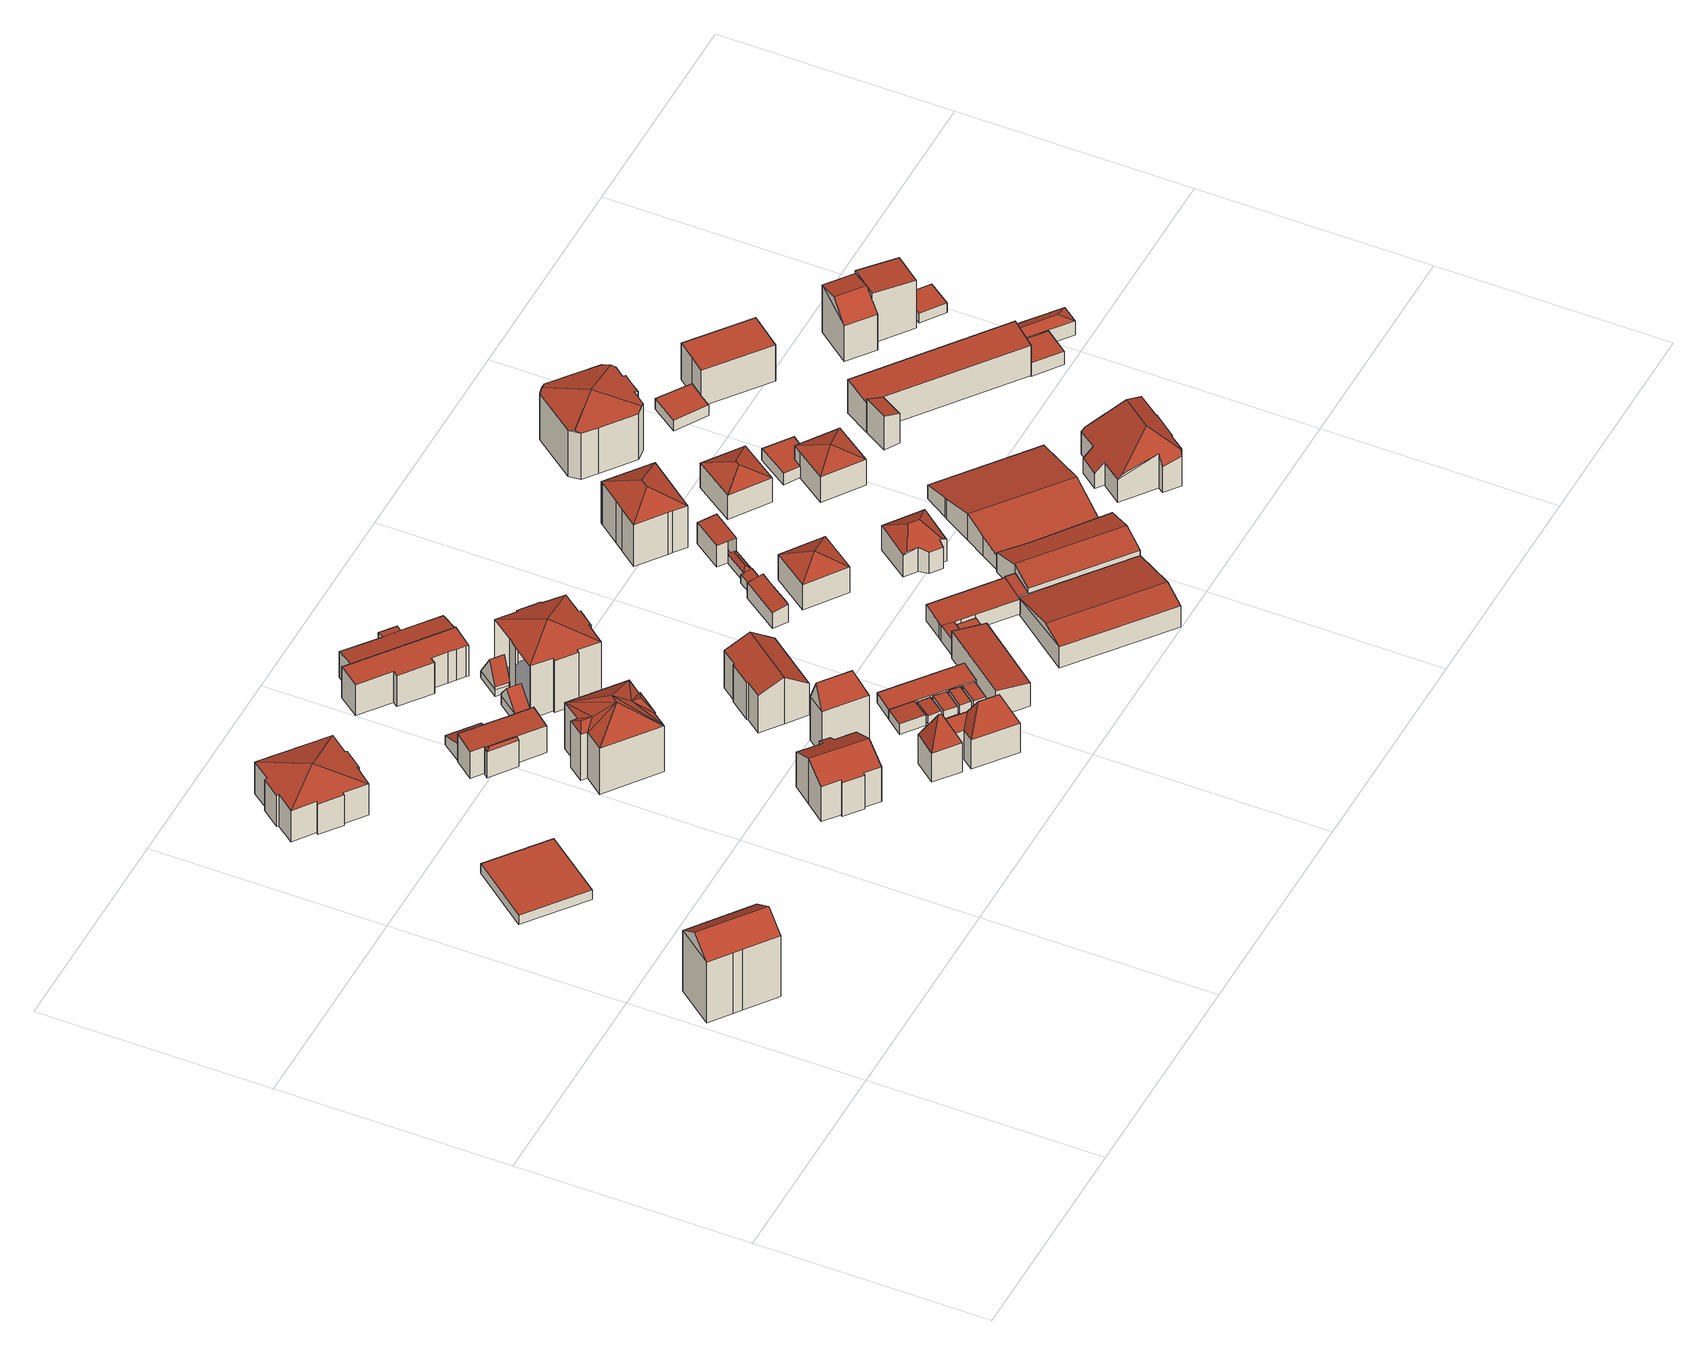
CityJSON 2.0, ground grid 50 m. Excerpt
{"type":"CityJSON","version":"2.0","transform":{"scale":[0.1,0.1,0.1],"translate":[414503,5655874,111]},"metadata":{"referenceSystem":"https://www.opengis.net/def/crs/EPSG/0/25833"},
"CityObjects":{
"building1":{"type":"Building","attributes":{"Dachtyp_tdc":"tdcFreeFormRoof","Gemeindeschluessel":14612000,"Dachneigung":35.69,"QualitaetDacherkennung":72,"Geometrietyp2DReferenz":"3000","measuredHeight":19.14,"function":"31001_9998","roofType":"5000"},"geometry":[{"type":"Solid","lod":"2","boundaries":[[[[0,1,2,3]],[[1,4,5,2]],[[4,6,7,5]],[[6,8,9,7]],[[8,10,11,9]],[[10,0,3,11]],[[12,1,0,13]],[[6,4,12,13,10,8]],[[10,13,0]],[[1,12,4]],[[3,2,5,7,9,11]]]],"semantics":{"surfaces":[{"type":"WallSurface"},{"type":"RoofSurface"},{"type":"GroundSurface"}],"values":[[0,0,0,0,0,0,1,1,0,0,2]]}}]},
"building2":{"type":"Building","attributes":{"Dachtyp_tdc":"tdcPolyFlatRoof","Gemeindeschluessel":14612000,"Dachneigung":0,"QualitaetDacherkennung":85,"Geometrietyp2DReferenz":"3000","measuredHeight":2.47,"function":"31001_9998","roofType":"1000"},"geometry":[{"type":"Solid","lod":"2","boundaries":[[[[14,15,16,17]],[[15,18,19,16]],[[18,20,21,19]],[[20,14,17,21]],[[20,18,15,14]],[[17,16,19,21]]]],"semantics":{"surfaces":[{"type":"WallSurface"},{"type":"RoofSurface"},{"type":"GroundSurface"}],"values":[[0,0,0,0,1,2]]}}]},
"building3":{"type":"Building","attributes":{"Dachtyp_tdc":"tdcTentRoof","Gemeindeschluessel":14612000,"Dachneigung":17.96,"QualitaetDacherkennung":68,"Geometrietyp2DReferenz":"3000","measuredHeight":10.72,"function":"31001_9998","roofType":"3500"},"geometry":[{"type":"Solid","lod":"2","boundaries":[[[[22,23,24,25]],[[23,26,27,24]],[[26,28,29,27]],[[28,30,31,29]],[[30,32,33,31]],[[32,34,35,33]],[[34,36,37,35]],[[38,39,40]],[[41,42,43,44,45,38,40]],[[30,28,26,23,22,41,40]],[[39,46,36,34,32,30,40]],[[37,47,48,49,50,51,52,53,54,25,24,27,29,31,33,35]],[[36,46,47,37]],[[46,39,48,47]],[[39,38,49,48]],[[38,45,50,49]],[[45,44,51,50]],[[44,43,52,51]],[[43,42,53,52]],[[42,41,54,53]],[[41,22,25,54]]]],"semantics":{"surfaces":[{"type":"WallSurface"},{"type":"RoofSurface"},{"type":"GroundSurface"}],"values":[[0,0,0,0,0,0,0,1,1,1,1,2,0,0,0,0,0,0,0,0,0]]}}]},
"building4":{"type":"Building","attributes":{"Gemeindeschluessel":14612000,"Geometrietyp2DReferenz":"3000","function":"31001_9998","roofType":"9999"},"children":["building4-1","building4-2"]},
"building4-1":{"type":"BuildingPart","attributes":{"Dachtyp_tdc":"tdcPolyFlatRoof","Dachneigung":3.88,"QualitaetDacherkennung":75,"Geometrietyp2DReferenz":"3000","measuredHeight":7.2,"roofType":"2100"},"parents":["building4"],"geometry":[{"type":"MultiSurface","lod":"2","boundaries":[[[55,56,57,58,59]],[[56,60,61,57]],[[60,62,63,61]],[[62,64,65,63]],[[64,66,67,65]],[[66,68,69,67]],[[68,70,71,69]],[[70,72,73,71]],[[72,74,75,76,73]],[[72,70,68,66,64,62,60,56,55,74]],[[76,58,57,61,63,65,67,69,71,73]]],"semantics":{"surfaces":[{"type":"WallSurface"},{"type":"RoofSurface"},{"type":"GroundSurface"}],"values":[0,0,0,0,0,0,0,0,0,1,2]}}]},
"building4-2":{"type":"BuildingPart","attributes":{"Dachtyp_tdc":"tdcFreeFormRoof","Dachneigung":44.73,"QualitaetDacherkennung":37,"Geometrietyp2DReferenz":"3000","measuredHeight":7.21,"roofType":"5000"},"parents":["building4"],"geometry":[{"type":"MultiSurface","lod":"2","boundaries":[[[77,59,58,78]],[[75,79,73,76]],[[79,80,81,73]],[[80,77,78,81]],[[82,83,79,75,59]],[[82,59,77]],[[83,82,77,80]],[[79,83,80]],[[78,58,76,73,81]]],"semantics":{"surfaces":[{"type":"WallSurface"},{"type":"RoofSurface"},{"type":"GroundSurface"}],"values":[0,0,0,0,1,1,1,0,2]}}]},
"building5":{"type":"Building","attributes":{"Dachtyp_tdc":"tdcGableRoof","Gemeindeschluessel":14612000,"Dachneigung":28.21,"QualitaetDacherkennung":62,"Geometrietyp2DReferenz":"3000","measuredHeight":11.72,"function":"31001_9998","roofType":"3100"},"geometry":[{"type":"Solid","lod":"2","boundaries":[[[[84,85,86,87]],[[85,88,89,86]],[[88,90,91,89]],[[90,92,93,91]],[[92,94,95,93]],[[94,96,97,95]],[[96,98,99,97]],[[98,100,101,99]],[[100,102,103,101]],[[102,104,105,103]],[[104,106,107,105]],[[106,108,109,107]],[[108,110,111,109]],[[110,112,113,111]],[[112,84,87,113]],[[108,106,104,102,100,98,96,94]],[[94,92,90,88,85,84,112,110,108]],[[87,86,89,91,93,95,97,99,101,103,105,107,109,111,113]]]],"semantics":{"surfaces":[{"type":"WallSurface"},{"type":"RoofSurface"},{"type":"GroundSurface"}],"values":[[0,0,0,0,0,0,0,0,0,0,0,0,0,0,0,1,1,2]]}}]},
"building6":{"type":"Building","attributes":{"Dachtyp_tdc":"tdcPolyFlatRoof","Gemeindeschluessel":14612000,"Dachneigung":21.09,"QualitaetDacherkennung":76,"Geometrietyp2DReferenz":"3000","measuredHeight":4.33,"function":"31001_9998","roofType":"2100"},"geometry":[{"type":"Solid","lod":"2","boundaries":[[[[114,115,116,117]],[[115,118,119,116]],[[118,120,121,119]],[[120,114,117,121]],[[120,118,115,114]],[[117,116,119,121]]]],"semantics":{"surfaces":[{"type":"WallSurface"},{"type":"RoofSurface"},{"type":"GroundSurface"}],"values":[[0,0,0,0,1,2]]}}]},
"building7":{"type":"Building","attributes":{"Dachtyp_tdc":"tdcFreeFormRoof","Gemeindeschluessel":14612000,"Dachneigung":32.6,"QualitaetDacherkennung":45,"Geometrietyp2DReferenz":"3000","measuredHeight":15.76,"function":"31001_9998","roofType":"5000"},"geometry":[{"type":"Solid","lod":"2","boundaries":[[[[122,123,124,125]],[[123,126,127,124]],[[126,128,129,127]],[[128,130,131,129]],[[130,132,133,131]],[[132,134,135,133]],[[134,136,137,135]],[[136,138,139,137]],[[138,140,141,139]],[[140,142,143,141]],[[142,144,145,143]],[[144,122,125,145]],[[134,146,136]],[[147,146,134]],[[147,144,146]],[[144,147,148]],[[142,146,144]],[[149,146,142,140]],[[149,140,138]],[[146,149,138,136]],[[147,134,132]],[[132,130,150]],[[132,148,147]],[[150,148,132]],[[123,148,150]],[[148,123,122]],[[151,150,130,128]],[[151,128,126]],[[150,151,126,123]],[[148,122,144]],[[125,124,127,129,131,133,135,137,139,141,143,145]]]],"semantics":{"surfaces":[{"type":"WallSurface"},{"type":"RoofSurface"},{"type":"GroundSurface"}],"values":[[0,0,0,0,0,0,0,0,0,0,0,0,1,1,1,1,1,1,1,1,1,1,1,1,1,1,1,1,1,1,2]]}}]},
"building8":{"type":"Building","attributes":{"Dachtyp_tdc":"tdcFreeFormRoof","Gemeindeschluessel":14612000,"Dachneigung":65.12,"QualitaetDacherkennung":5,"Geometrietyp2DReferenz":"3000","measuredHeight":13.69,"function":"31001_2000","roofType":"5000"},"geometry":[{"type":"Solid","lod":"2","boundaries":[[[[152,153,154,155]],[[153,156,157,154]],[[156,158,159,157]],[[158,160,161,159]],[[160,162,163,161]],[[162,164,165,163]],[[164,166,167,165]],[[166,152,155,167]],[[168,169,170,171,172,173,166,164]],[[168,164,162]],[[169,168,162,160]],[[170,169,160,158]],[[171,170,158,156]],[[172,171,156,153]],[[173,172,153,152]],[[173,152,166]],[[155,154,157,159,161,163,165,167]]]],"semantics":{"surfaces":[{"type":"WallSurface"},{"type":"RoofSurface"},{"type":"GroundSurface"}],"values":[[0,0,0,0,0,0,0,0,1,1,1,1,1,1,1,1,2]]}}]},
"building9":{"type":"Building","attributes":{"Dachtyp_tdc":"tdcFreeFormRoof","Gemeindeschluessel":14612000,"Dachneigung":66.89,"QualitaetDacherkennung":3,"Geometrietyp2DReferenz":"3000","measuredHeight":16.63,"function":"31001_9998","roofType":"5000"},"geometry":[{"type":"Solid","lod":"2","boundaries":[[[[174,175,176,177]],[[175,178,179,176]],[[178,180,181,179]],[[180,174,177,181]],[[182,180,178]],[[183,182,178,175]],[[183,175,174]],[[182,183,174,180]],[[177,176,179,181]]]],"semantics":{"surfaces":[{"type":"WallSurface"},{"type":"RoofSurface"},{"type":"GroundSurface"}],"values":[[0,0,0,0,1,1,0,1,2]]}}]},
"building10":{"type":"Building","attributes":{"Dachtyp_tdc":"tdcPolyFlatRoof","Gemeindeschluessel":14612000,"Dachneigung":0,"QualitaetDacherkennung":62,"Geometrietyp2DReferenz":"3000","measuredHeight":7.95,"function":"31001_9998","roofType":"1000"},"geometry":[{"type":"Solid","lod":"2","boundaries":[[[[184,185,186,187]],[[185,188,189,186]],[[188,190,191,189]],[[190,192,193,191]],[[192,194,195,193]],[[194,196,197,195]],[[196,198,199,197]],[[198,200,201,199]],[[200,202,203,201]],[[202,204,205,203]],[[204,206,207,205]],[[206,184,187,207]],[[206,204,202,200,198,196,194,192,190,188,185,184]],[[187,186,189,191,193,195,197,199,201,203,205,207]]]],"semantics":{"surfaces":[{"type":"WallSurface"},{"type":"RoofSurface"},{"type":"GroundSurface"}],"values":[[0,0,0,0,0,0,0,0,0,0,0,0,1,2]]}}]},
"building11":{"type":"Building","attributes":{"Gemeindeschluessel":14612000,"Geometrietyp2DReferenz":"3000","function":"31001_9998","roofType":"9999"},"children":["building11-1","building11-2"]},
"building11-1":{"type":"BuildingPart","attributes":{"Dachtyp_tdc":"tdcPolyFlatRoof","Dachneigung":9.82,"QualitaetDacherkennung":76,"Geometrietyp2DReferenz":"3000","measuredHeight":7.35,"roofType":"2100"},"parents":["building11"],"geometry":[{"type":"MultiSurface","lod":"2","boundaries":[[[208,209,210,211]],[[209,212,213,210]],[[214,215,216,217]],[[215,218,219,216]],[[218,208,211,219]],[[218,215,214,220,212,209,208]],[[211,210,213,221,217,216,219]]],"semantics":{"surfaces":[{"type":"WallSurface"},{"type":"RoofSurface"},{"type":"GroundSurface"}],"values":[0,0,0,0,0,1,2]}}]},
"building11-2":{"type":"BuildingPart","attributes":{"Dachtyp_tdc":"tdcPolyFlatRoof","Dachneigung":4.75,"QualitaetDacherkennung":48,"Geometrietyp2DReferenz":"3000","measuredHeight":6.5,"roofType":"2100"},"parents":["building11"],"geometry":[{"type":"MultiSurface","lod":"2","boundaries":[[[222,223,213,212]],[[222,224,225,223]],[[224,226,214,217,225]],[[226,224,222,212,220]],[[221,213,223,225,217]]],"semantics":{"surfaces":[{"type":"WallSurface"},{"type":"RoofSurface"},{"type":"GroundSurface"}],"values":[0,0,0,1,2]}}]},
"building12":{"type":"Building","attributes":{"Dachtyp_tdc":"tdcPolyFlatRoof","Gemeindeschluessel":14612000,"Dachneigung":3.65,"QualitaetDacherkennung":78,"Geometrietyp2DReferenz":"3000","measuredHeight":2.69,"function":"31001_2463","roofType":"2100"},"geometry":[{"type":"Solid","lod":"2","boundaries":[[[[227,228,229,230]],[[228,231,232,229]],[[231,233,234,232]],[[233,227,230,234]],[[233,231,228,227]],[[230,229,232,234]]]],"semantics":{"surfaces":[{"type":"WallSurface"},{"type":"RoofSurface"},{"type":"GroundSurface"}],"values":[[0,0,0,0,1,2]]}}]},
"building13":{"type":"Building","attributes":{"Gemeindeschluessel":14612000,"Geometrietyp2DReferenz":"3000","function":"31001_9998","roofType":"9999"},"children":["building13-1","building13-2","building13-3"]},
"building13-1":{"type":"BuildingPart","attributes":{"Dachtyp_tdc":"tdcGableRoof","Dachneigung":44.08,"QualitaetDacherkennung":8,"Geometrietyp2DReferenz":"3000","measuredHeight":6.02,"roofType":"3100"},"parents":["building13"],"geometry":[{"type":"MultiSurface","lod":"2","boundaries":[[[235,236,237,238]],[[236,239,240,237]],[[241,242,243,244]],[[242,245,246,243]],[[245,235,238,246]],[[247,248,245,242,241]],[[249,250,248,247,251]],[[236,249,251,239]],[[235,250,249,236]],[[245,248,250,235]],[[238,237,240,244,243,246]]],"semantics":{"surfaces":[{"type":"WallSurface"},{"type":"RoofSurface"},{"type":"GroundSurface"}],"values":[0,0,0,0,0,1,1,0,0,0,2]}}]},
"building13-2":{"type":"BuildingPart","attributes":{"Dachtyp_tdc":"tdcGableRoof","Dachneigung":57.57,"QualitaetDacherkennung":8,"Geometrietyp2DReferenz":"3000","measuredHeight":7.67,"roofType":"3100"},"parents":["building13"],"geometry":[{"type":"MultiSurface","lod":"2","boundaries":[[[252,253,254,255]],[[253,256,257,254]],[[256,258,259,257]],[[258,260,261,259]],[[262,252,255,263]],[[264,265,266,267,268]],[[258,256,267,266,260]],[[253,268,267,256]],[[252,264,268,253]],[[262,265,264,252]],[[255,254,257,259,261,263]]],"semantics":{"surfaces":[{"type":"WallSurface"},{"type":"RoofSurface"},{"type":"GroundSurface"}],"values":[0,0,0,0,0,1,1,0,0,0,2]}}]},
"building13-3":{"type":"BuildingPart","attributes":{"Dachtyp_tdc":"tdcTentRoof","Dachneigung":22.45,"QualitaetDacherkennung":62,"Geometrietyp2DReferenz":"3000","measuredHeight":16.58,"roofType":"3500"},"parents":["building13"],"geometry":[{"type":"MultiSurface","lod":"2","boundaries":[[[269,270,271,272]],[[270,273,274,271]],[[273,275,276,274]],[[275,277,278,276]],[[277,279,280,278]],[[279,281,282,280]],[[281,283,284,282]],[[283,285,241,244,284]],[[286,287,265,262,263,240,239,251]],[[288,289,290,261,260]],[[289,291,292,290]],[[291,293,294,292]],[[293,295,296,294]],[[295,297,298,296]],[[297,299,300,298]],[[299,301,302,300]],[[301,269,272,302]],[[283,281,279,277,275,273,303]],[[288,287,286,285,283,303]],[[297,295,293,291,289,288,303]],[[273,270,269,301,299,297,303]],[[272,271,274,276,278,280,282,284,244,240,263,261,290,292,294,296,298,300,302]]],"semantics":{"surfaces":[{"type":"WallSurface"},{"type":"RoofSurface"},{"type":"GroundSurface"}],"values":[0,0,0,0,0,0,0,0,0,0,0,0,0,0,0,0,0,1,1,1,1,2]}}]},
"building14":{"type":"Building","attributes":{"Dachtyp_tdc":"tdcGableRoof","Gemeindeschluessel":14612000,"Dachneigung":35.48,"QualitaetDacherkennung":53,"Geometrietyp2DReferenz":"3000","measuredHeight":11.88,"function":"31001_9998","roofType":"3100"},"geometry":[{"type":"Solid","lod":"2","boundaries":[[[[304,305,306,307]],[[305,308,309,306]],[[308,310,311,309]],[[310,312,313,311]],[[312,314,315,313]],[[314,316,317,315]],[[316,318,319,317]],[[318,320,321,319]],[[320,322,323,321]],[[322,304,307,323]],[[318,316,314,312,310,308,305,304]],[[304,322,320,318]],[[307,306,309,311,313,315,317,319,321,323]]]],"semantics":{"surfaces":[{"type":"WallSurface"},{"type":"RoofSurface"},{"type":"GroundSurface"}],"values":[[0,0,0,0,0,0,0,0,0,0,1,1,2]]}}]},
"building15":{"type":"Building","attributes":{"Dachtyp_tdc":"tdcPolyFlatRoof","Gemeindeschluessel":14612000,"Dachneigung":2.82,"QualitaetDacherkennung":67,"Geometrietyp2DReferenz":"3000","measuredHeight":2.09,"function":"31001_2463","roofType":"2100"},"geometry":[{"type":"Solid","lod":"2","boundaries":[[[[324,325,326,327]],[[325,328,329,326]],[[328,330,331,329]],[[330,324,327,331]],[[330,328,325,324]],[[327,326,329,331]]]],"semantics":{"surfaces":[{"type":"WallSurface"},{"type":"RoofSurface"},{"type":"GroundSurface"}],"values":[[0,0,0,0,1,2]]}}]},
"building16":{"type":"Building","attributes":{"Dachtyp_tdc":"tdcPolyFlatRoof","Gemeindeschluessel":14612000,"Dachneigung":0,"QualitaetDacherkennung":70,"Geometrietyp2DReferenz":"3000","measuredHeight":2,"function":"31001_2463","roofType":"1000"},"geometry":[{"type":"Solid","lod":"2","boundaries":[[[[332,333,334,335]],[[333,336,337,334]],[[336,338,339,337]],[[338,332,335,339]],[[338,336,333,332]],[[335,334,337,339]]]],"semantics":{"surfaces":[{"type":"WallSurface"},{"type":"RoofSurface"},{"type":"GroundSurface"}],"values":[[0,0,0,0,1,2]]}}]},
"building17":{"type":"Building","attributes":{"Dachtyp_tdc":"tdcPolyFlatRoof","Gemeindeschluessel":14612000,"Dachneigung":0,"QualitaetDacherkennung":70,"Geometrietyp2DReferenz":"3000","measuredHeight":2.2,"function":"31001_2463","roofType":"1000"},"geometry":[{"type":"Solid","lod":"2","boundaries":[[[[340,341,342,343]],[[341,344,345,342]],[[344,346,347,345]],[[346,340,343,347]],[[346,344,341,340]],[[343,342,345,347]]]],"semantics":{"surfaces":[{"type":"WallSurface"},{"type":"RoofSurface"},{"type":"GroundSurface"}],"values":[[0,0,0,0,1,2]]}}]},
"building18":{"type":"Building","attributes":{"Dachtyp_tdc":"tdcPolyFlatRoof","Gemeindeschluessel":14612000,"Dachneigung":2.88,"QualitaetDacherkennung":83,"Geometrietyp2DReferenz":"3000","measuredHeight":2.68,"function":"31001_2463","roofType":"2100"},"geometry":[{"type":"Solid","lod":"2","boundaries":[[[[348,349,350,351]],[[349,352,353,350]],[[352,354,355,353]],[[354,356,343,355]],[[356,357,347,343]],[[357,358,359,347]],[[358,360,361,359]],[[360,362,363,361]],[[362,364,365,363]],[[364,231,232,365]],[[231,228,229,232]],[[228,366,367,229]],[[366,368,369,367]],[[368,348,351,369]],[[368,366,228,231,364,362,360,358,357,356,354,352,349,348]],[[351,350,353,355,343,347,359,361,363,365,232,229,367,369]]]],"semantics":{"surfaces":[{"type":"WallSurface"},{"type":"RoofSurface"},{"type":"GroundSurface"}],"values":[[0,0,0,0,0,0,0,0,0,0,0,0,0,0,1,2]]}}]},
"building19":{"type":"Building","attributes":{"Dachtyp_tdc":"tdcPolyFlatRoof","Gemeindeschluessel":14612000,"Dachneigung":0,"QualitaetDacherkennung":66,"Geometrietyp2DReferenz":"3000","measuredHeight":2.19,"function":"31001_2463","roofType":"1000"},"geometry":[{"type":"Solid","lod":"2","boundaries":[[[[370,371,372,353]],[[371,373,374,372]],[[373,375,355,374]],[[375,370,353,355]],[[375,373,371,370]],[[353,372,374,355]]]],"semantics":{"surfaces":[{"type":"WallSurface"},{"type":"RoofSurface"},{"type":"GroundSurface"}],"values":[[0,0,0,0,1,2]]}}]},
"building20":{"type":"Building","attributes":{"Dachtyp_tdc":"tdcPolyFlatRoof","Gemeindeschluessel":14612000,"Dachneigung":8.03,"QualitaetDacherkennung":84,"Geometrietyp2DReferenz":"3000","measuredHeight":6.86,"function":"31001_2000","roofType":"2100"},"geometry":[{"type":"Solid","lod":"2","boundaries":[[[[376,377,378,379]],[[377,380,381,378]],[[380,382,383,381]],[[382,384,385,383]],[[384,376,379,385]],[[384,382,380,377,376]],[[379,378,381,383,385]]]],"semantics":{"surfaces":[{"type":"WallSurface"},{"type":"RoofSurface"},{"type":"GroundSurface"}],"values":[[0,0,0,0,0,1,2]]}}]},
"building21":{"type":"Building","attributes":{"Dachtyp_tdc":"tdcPolyFlatRoof","Gemeindeschluessel":14612000,"Dachneigung":0,"QualitaetDacherkennung":0,"Geometrietyp2DReferenz":"3000","BezugspunktDach":"2000","measuredHeight":3,"function":"31001_2000"},"geometry":[{"type":"MultiSurface","lod":"2","boundaries":[[[386,387,388,389,390]],[[390,389,391,392]],[[389,388,393,391]],[[388,387,394,393]],[[387,386,395,394]],[[386,390,392,395]],[[392,391,393,394,395]]],"semantics":{"surfaces":[{"type":"RoofSurface"},{"type":"WallSurface"},{"type":"GroundSurface"}],"values":[0,1,1,1,1,1,2]}}]},
"building22":{"type":"Building","attributes":{"Gemeindeschluessel":14612000,"Geometrietyp2DReferenz":"3000","function":"31001_2000","roofType":"9999"},"children":["building22-1","building22-2","building22-3"]},
"building22-1":{"type":"BuildingPart","attributes":{"Dachtyp_tdc":"tdcPolyFlatRoof","Dachneigung":5.45,"QualitaetDacherkennung":51,"Geometrietyp2DReferenz":"3000","measuredHeight":4.29,"roofType":"2100"},"parents":["building22"],"geometry":[{"type":"MultiSurface","lod":"2","boundaries":[[[396,397,398,399]],[[397,400,401,402,398]],[[403,396,399,404,405]],[[403,400,397,396]],[[399,398,402,404]]],"semantics":{"surfaces":[{"type":"WallSurface"},{"type":"RoofSurface"},{"type":"GroundSurface"}],"values":[0,0,0,1,2]}}]},
"building22-2":{"type":"BuildingPart","attributes":{"Dachtyp_tdc":"tdcPolyFlatRoof","Dachneigung":5.64,"QualitaetDacherkennung":58,"Geometrietyp2DReferenz":"3000","measuredHeight":3.97,"roofType":"2100"},"parents":["building22"],"geometry":[{"type":"MultiSurface","lod":"2","boundaries":[[[406,407,408,409,410]],[[411,412,413,414]],[[411,406,410,412]],[[411,414,407,406]],[[410,409,413,412]]],"semantics":{"surfaces":[{"type":"WallSurface"},{"type":"RoofSurface"},{"type":"GroundSurface"}],"values":[0,0,0,1,2]}}]},
"building22-3":{"type":"BuildingPart","attributes":{"Dachtyp_tdc":"tdcPolyFlatRoof","Dachneigung":3.85,"QualitaetDacherkennung":78,"Geometrietyp2DReferenz":"3000","measuredHeight":4.09,"roofType":"2100"},"parents":["building22"],"geometry":[{"type":"MultiSurface","lod":"2","boundaries":[[[401,415,416,402]],[[415,417,418,416]],[[417,419,420,418]],[[419,414,413,420]],[[408,421,422,409]],[[421,423,424,422]],[[423,405,404,424]],[[423,421,408,414,419,417,415,401,405]],[[404,402,416,418,420,413,409,422,424]]],"semantics":{"surfaces":[{"type":"WallSurface"},{"type":"RoofSurface"},{"type":"GroundSurface"}],"values":[0,0,0,0,0,0,0,1,2]}}]},
"building23":{"type":"Building","attributes":{"Gemeindeschluessel":14612000,"Geometrietyp2DReferenz":"3000","function":"31001_9998","roofType":"9999"},"children":["building23-1","building23-2","building23-3","building23-4"]},
"building23-1":{"type":"BuildingPart","attributes":{"Dachtyp_tdc":"tdcPolyFlatRoof","Dachneigung":10.75,"QualitaetDacherkennung":70,"Geometrietyp2DReferenz":"3000","measuredHeight":2.62,"roofType":"2100"},"parents":["building23"],"geometry":[{"type":"MultiSurface","lod":"2","boundaries":[[[425,426,427,428]],[[426,429,430,427]],[[431,432,433,434]],[[432,431,435,429,426,425]],[[428,427,430,434,433]]],"semantics":{"surfaces":[{"type":"WallSurface"},{"type":"RoofSurface"},{"type":"GroundSurface"}],"values":[0,0,0,1,2]}}]},
"building23-2":{"type":"BuildingPart","attributes":{"Dachtyp_tdc":"tdcPolyFlatRoof","Dachneigung":3.18,"QualitaetDacherkennung":68,"Geometrietyp2DReferenz":"3000","measuredHeight":5.59,"roofType":"2100"},"parents":["building23"],"geometry":[{"type":"MultiSurface","lod":"2","boundaries":[[[436,437,438]],[[436,439,440,437]],[[439,441,442,440]],[[441,443,444,442]],[[443,445,446,444]],[[443,441,439,436,445]],[[446,447,437,440,442,444]]],"semantics":{"surfaces":[{"type":"WallSurface"},{"type":"RoofSurface"},{"type":"GroundSurface"}],"values":[0,0,0,0,0,1,2]}}]},
"building23-3":{"type":"BuildingPart","attributes":{"Dachtyp_tdc":"tdcFreeFormRoof","Dachneigung":44.29,"QualitaetDacherkennung":8,"Geometrietyp2DReferenz":"3000","measuredHeight":3.22,"roofType":"5000"},"parents":["building23"],"geometry":[{"type":"MultiSurface","lod":"2","boundaries":[[[448,449,434,450]],[[438,437,430,429]],[[451,452,446,447]],[[452,448,450,446]],[[438,429,453,454]],[[429,435,449,453]],[[449,448,452,451,454,453]],[[451,438,454]],[[450,434,430,437,447,446]]],"semantics":{"surfaces":[{"type":"WallSurface"},{"type":"RoofSurface"},{"type":"GroundSurface"}],"values":[0,0,0,0,1,1,1,1,2]}}]},
"building23-4":{"type":"BuildingPart","attributes":{"Dachtyp_tdc":"tdcPolyFlatRoof","Dachneigung":10.02,"QualitaetDacherkennung":72,"Geometrietyp2DReferenz":"3000","measuredHeight":4.64,"roofType":"2100"},"parents":["building23"],"geometry":[{"type":"MultiSurface","lod":"2","boundaries":[[[455,456,457,458]],[[456,459,425,428,457]],[[460,433,432]],[[460,461,462,433]],[[461,463,464,462]],[[463,465,466,464]],[[465,467,468,466]],[[467,455,458,468]],[[467,465,463,461,460,459,456,455]],[[458,457,428,433,462,464,466,468]]],"semantics":{"surfaces":[{"type":"WallSurface"},{"type":"RoofSurface"},{"type":"GroundSurface"}],"values":[0,0,0,0,0,0,0,0,1,2]}}]},
"building24":{"type":"Building","attributes":{"Dachtyp_tdc":"tdcTentRoof","Gemeindeschluessel":14612000,"Dachneigung":25.4,"QualitaetDacherkennung":78,"Geometrietyp2DReferenz":"3000","measuredHeight":8.85,"function":"31001_9998","roofType":"3500"},"geometry":[{"type":"Solid","lod":"2","boundaries":[[[[469,470,471,472]],[[470,473,474,471]],[[473,475,476,474]],[[475,469,472,476]],[[470,469,477]],[[473,470,477]],[[475,473,477]],[[469,475,477]],[[472,471,474,476]]]],"semantics":{"surfaces":[{"type":"WallSurface"},{"type":"RoofSurface"},{"type":"GroundSurface"}],"values":[[0,0,0,0,1,1,1,1,2]]}}]},
"building25":{"type":"Building","attributes":{"Dachtyp_tdc":"tdcGableRoof","Gemeindeschluessel":14612000,"Dachneigung":13.72,"QualitaetDacherkennung":62,"Geometrietyp2DReferenz":"3000","measuredHeight":6.91,"function":"31001_2000","roofType":"3100"},"geometry":[{"type":"Solid","lod":"2","boundaries":[[[[478,479,480,481]],[[479,482,483,480]],[[482,484,485,483]],[[484,478,481,485]],[[482,479,486]],[[478,484,487]],[[479,478,487,486]],[[484,482,486,487]],[[481,480,483,485]]]],"semantics":{"surfaces":[{"type":"WallSurface"},{"type":"RoofSurface"},{"type":"GroundSurface"}],"values":[[0,0,0,0,0,0,1,1,2]]}}]},
"building26":{"type":"Building","attributes":{"Dachtyp_tdc":"tdcFreeFormRoof","Gemeindeschluessel":14612000,"Dachneigung":26.42,"QualitaetDacherkennung":57,"Geometrietyp2DReferenz":"3000","measuredHeight":13.49,"function":"31001_9998","roofType":"5000"},"geometry":[{"type":"Solid","lod":"2","boundaries":[[[[488,489,490,491]],[[489,492,493,490]],[[492,494,495,493]],[[494,496,497,495]],[[496,498,499,497]],[[498,500,501,499]],[[500,502,503,501]],[[502,504,505,503]],[[504,488,491,505]],[[488,504,502,500,506]],[[498,496,507]],[[500,498,507,506]],[[496,494,492,489,488,506,507]],[[491,490,493,495,497,499,501,503,505]]]],"semantics":{"surfaces":[{"type":"WallSurface"},{"type":"RoofSurface"},{"type":"GroundSurface"}],"values":[[0,0,0,0,0,0,0,0,0,1,1,1,1,2]]}}]},
"building27":{"type":"Building","attributes":{"Dachtyp_tdc":"tdcFreeFormRoof","Gemeindeschluessel":14612000,"Dachneigung":30.12,"QualitaetDacherkennung":62,"Geometrietyp2DReferenz":"3000","measuredHeight":8.68,"function":"31001_9998","roofType":"5000"},"geometry":[{"type":"Solid","lod":"2","boundaries":[[[[508,509,510,511]],[[509,512,513,510]],[[512,514,515,513]],[[514,516,517,515]],[[516,518,519,517]],[[518,520,521,519]],[[520,522,523,521]],[[522,508,511,523]],[[524,525,522,520]],[[509,508,526,527]],[[512,527,526,525,524,518,516,514]],[[525,526,508,522]],[[512,509,527]],[[520,518,524]],[[511,510,513,515,517,519,521,523]]]],"semantics":{"surfaces":[{"type":"WallSurface"},{"type":"RoofSurface"},{"type":"GroundSurface"}],"values":[[0,0,0,0,0,0,0,0,1,1,1,1,0,0,2]]}}]},
"building28":{"type":"Building","attributes":{"Dachtyp_tdc":"tdcFreeFormRoof","Gemeindeschluessel":14612000,"Dachneigung":15.37,"QualitaetDacherkennung":76,"Geometrietyp2DReferenz":"3000","measuredHeight":6.62,"function":"31001_2000","roofType":"5000"},"geometry":[{"type":"Solid","lod":"2","boundaries":[[[[528,529,530,531]],[[529,532,533,530]],[[532,534,535,533]],[[534,536,537,535]],[[536,538,539,537]],[[538,528,531,539]],[[538,540,541,529,528]],[[540,536,534,532,541]],[[538,536,540]],[[532,529,541]],[[531,530,533,535,537,539]]]],"semantics":{"surfaces":[{"type":"WallSurface"},{"type":"RoofSurface"},{"type":"GroundSurface"}],"values":[[0,0,0,0,0,0,1,1,0,0,2]]}}]},
"building29":{"type":"Building","attributes":{"Dachtyp_tdc":"tdcFreeFormRoof","Gemeindeschluessel":14612000,"Dachneigung":24.72,"QualitaetDacherkennung":78,"Geometrietyp2DReferenz":"3000","measuredHeight":8.44,"function":"31001_9998","roofType":"5000"},"geometry":[{"type":"Solid","lod":"2","boundaries":[[[[542,543,544,545]],[[543,546,547,544]],[[546,548,549,547]],[[548,542,545,549]],[[550,551,548,546]],[[550,546,543]],[[551,550,543,542]],[[551,542,548]],[[545,544,547,549]]]],"semantics":{"surfaces":[{"type":"WallSurface"},{"type":"RoofSurface"},{"type":"GroundSurface"}],"values":[[0,0,0,0,1,1,1,1,2]]}}]},
"building30":{"type":"Building","attributes":{"Dachtyp_tdc":"tdcGableRoof","Gemeindeschluessel":14612000,"Dachneigung":12.84,"QualitaetDacherkennung":48,"Geometrietyp2DReferenz":"3000","measuredHeight":6.56,"function":"31001_2000","roofType":"3100"},"geometry":[{"type":"Solid","lod":"2","boundaries":[[[[552,553,554,555]],[[553,556,557,554]],[[556,558,559,557]],[[558,560,561,559]],[[560,562,563,561]],[[562,564,565,563]],[[564,566,567,565]],[[566,568,569,567]],[[568,570,571,569]],[[570,552,555,571]],[[566,564,562,560,558,556]],[[556,553,552,570,568,566]],[[555,554,557,559,561,563,565,567,569,571]]]],"semantics":{"surfaces":[{"type":"WallSurface"},{"type":"RoofSurface"},{"type":"GroundSurface"}],"values":[[0,0,0,0,0,0,0,0,0,0,1,1,2]]}}]},
"building31":{"type":"Building","attributes":{"Dachtyp_tdc":"tdcFreeFormRoof","Gemeindeschluessel":14612000,"Dachneigung":21.86,"QualitaetDacherkennung":81,"Geometrietyp2DReferenz":"3000","measuredHeight":8.56,"function":"31001_9998","roofType":"5000"},"geometry":[{"type":"Solid","lod":"2","boundaries":[[[[572,573,574,575]],[[573,576,577,574]],[[576,578,579,577]],[[578,580,581,579]],[[580,582,583,581]],[[582,572,575,583]],[[572,582,584]],[[572,584,573]],[[584,578,576,573]],[[584,582,580,578]],[[575,574,577,579,581,583]]]],"semantics":{"surfaces":[{"type":"WallSurface"},{"type":"RoofSurface"},{"type":"GroundSurface"}],"values":[[0,0,0,0,0,0,1,1,1,1,2]]}}]},
"building32":{"type":"Building","attributes":{"Dachtyp_tdc":"tdcPolyFlatRoof","Gemeindeschluessel":14612000,"Dachneigung":0,"QualitaetDacherkennung":74,"Geometrietyp2DReferenz":"3000","measuredHeight":2.98,"function":"31001_9998","roofType":"1000"},"geometry":[{"type":"Solid","lod":"2","boundaries":[[[[585,586,587,588]],[[586,589,590,587]],[[589,591,592,590]],[[591,593,594,592]],[[593,595,596,594]],[[595,585,588,596]],[[595,593,591,589,586,585]],[[588,587,590,592,594,596]]]],"semantics":{"surfaces":[{"type":"WallSurface"},{"type":"RoofSurface"},{"type":"GroundSurface"}],"values":[[0,0,0,0,0,0,1,2]]}}]},
"building33":{"type":"Building","attributes":{"Dachtyp_tdc":"tdcFreeFormRoof","Gemeindeschluessel":14612000,"Dachneigung":17.48,"QualitaetDacherkennung":68,"Geometrietyp2DReferenz":"3000","measuredHeight":14.19,"function":"31001_9998","roofType":"5000"},"geometry":[{"type":"Solid","lod":"2","boundaries":[[[[597,598,599,600]],[[598,601,602,599]],[[601,603,604,602]],[[603,605,606,604]],[[605,607,608,606]],[[607,609,610,608]],[[609,611,612,610]],[[611,613,614,612]],[[613,615,616,614]],[[615,617,618,616]],[[617,619,620,618]],[[619,621,622,620]],[[621,623,624,622]],[[623,625,626,624]],[[627,597,600,628]],[[629,630,598,597,631]],[[632,605,603,601,630,629]],[[611,609,607,632,629,633,621,619,617,615,613]],[[623,633,629,631,627,625]],[[601,598,630]],[[607,605,632]],[[597,627,631]],[[623,621,633]],[[600,599,602,604,606,608,610,612,614,616,618,620,622,624,626,628]],[[625,627,628,626]]]],"semantics":{"surfaces":[{"type":"WallSurface"},{"type":"RoofSurface"},{"type":"GroundSurface"}],"values":[[0,0,0,0,0,0,0,0,0,0,0,0,0,0,0,1,1,1,1,0,0,0,0,2,0]]}}]},
"building34":{"type":"Building","attributes":{"Dachtyp_tdc":"tdcPolyFlatRoof","Gemeindeschluessel":14612000,"Dachneigung":15.46,"QualitaetDacherkennung":57,"Geometrietyp2DReferenz":"3000","measuredHeight":8.63,"function":"31001_2000","roofType":"2100"},"geometry":[{"type":"Solid","lod":"2","boundaries":[[[[634,635,636,637]],[[635,638,639,636]],[[638,640,641,639]],[[640,634,637,641]],[[640,638,635,634]],[[637,636,639,641]]]],"semantics":{"surfaces":[{"type":"WallSurface"},{"type":"RoofSurface"},{"type":"GroundSurface"}],"values":[[0,0,0,0,1,2]]}}]},
"building35":{"type":"Building","attributes":{"Dachtyp_tdc":"tdcFreeFormRoof","Gemeindeschluessel":14612000,"Dachneigung":44.21,"QualitaetDacherkennung":51,"Geometrietyp2DReferenz":"3000","measuredHeight":13.47,"function":"31001_9998","roofType":"5000"},"geometry":[{"type":"Solid","lod":"2","boundaries":[[[[642,643,644,645]],[[643,646,647,644]],[[646,648,649,647]],[[648,650,651,649]],[[650,652,653,651]],[[652,654,655,653]],[[654,656,657,655]],[[656,658,659,657]],[[658,660,661,659]],[[660,662,663,661]],[[662,664,665,663]],[[664,666,667,665]],[[666,668,669,667]],[[668,670,671,669]],[[670,672,673,671]],[[672,674,675,673]],[[674,676,677,675]],[[676,642,645,677]],[[678,679,676,674,672,680]],[[681,658,656,654,682,683]],[[660,681,683,678,680,670,668,666,664,662]],[[683,682,652,650,648,646,643,642,679,678]],[[660,658,681]],[[642,676,679]],[[654,652,682]],[[672,670,680]],[[645,644,647,649,651,653,655,657,659,661,663,665,667,669,671,673,675,677]]]],"semantics":{"surfaces":[{"type":"WallSurface"},{"type":"RoofSurface"},{"type":"GroundSurface"}],"values":[[0,0,0,0,0,0,0,0,0,0,0,0,0,0,0,0,0,0,1,1,1,1,0,0,0,0,2]]}}]},
"building36":{"type":"Building","attributes":{"Dachtyp_tdc":"tdcPolyFlatRoof","Gemeindeschluessel":14612000,"Dachneigung":0,"QualitaetDacherkennung":75,"Geometrietyp2DReferenz":"3000","measuredHeight":2.75,"function":"31001_9998","roofType":"1000"},"geometry":[{"type":"Solid","lod":"2","boundaries":[[[[684,685,686,687]],[[685,688,689,686]],[[688,690,691,689]],[[690,692,693,691]],[[692,684,687,693]],[[692,690,688,685,684]],[[687,686,689,691,693]]]],"semantics":{"surfaces":[{"type":"WallSurface"},{"type":"RoofSurface"},{"type":"GroundSurface"}],"values":[[0,0,0,0,0,1,2]]}}]},
"building37":{"type":"Building","attributes":{"Dachtyp_tdc":"tdcPolyFlatRoof","Gemeindeschluessel":14612000,"Dachneigung":0,"QualitaetDacherkennung":50,"Geometrietyp2DReferenz":"3000","measuredHeight":9.35,"function":"31001_9998","roofType":"1000"},"geometry":[{"type":"Solid","lod":"2","boundaries":[[[[694,695,696,697]],[[695,698,693,696]],[[698,699,691,693]],[[699,700,701,691]],[[700,694,697,701]],[[700,699,698,695,694]],[[697,696,693,691,701]]]],"semantics":{"surfaces":[{"type":"WallSurface"},{"type":"RoofSurface"},{"type":"GroundSurface"}],"values":[[0,0,0,0,0,1,2]]}}]},
"building38":{"type":"Building","attributes":{"Dachtyp_tdc":"tdcPolyFlatRoof","Gemeindeschluessel":14612000,"Dachneigung":8.36,"QualitaetDacherkennung":69,"Geometrietyp2DReferenz":"3000","measuredHeight":8.6,"function":"31001_2000","roofType":"2100"},"geometry":[{"type":"Solid","lod":"2","boundaries":[[[[702,703,704,705]],[[703,640,706,704]],[[640,707,708,706]],[[707,709,710,708]],[[709,702,705,710]],[[709,707,640,703,702]],[[705,704,706,708,710]]]],"semantics":{"surfaces":[{"type":"WallSurface"},{"type":"RoofSurface"},{"type":"GroundSurface"}],"values":[[0,0,0,0,0,1,2]]}}]},
"building39":{"type":"Building","attributes":{"Dachtyp_tdc":"tdcGableRoof","Gemeindeschluessel":14612000,"Dachneigung":41.58,"QualitaetDacherkennung":27,"Geometrietyp2DReferenz":"3000","measuredHeight":13.04,"function":"31001_9998","roofType":"3100"},"geometry":[{"type":"Solid","lod":"2","boundaries":[[[[711,712,713,714]],[[712,715,716,713]],[[715,717,718,716]],[[717,719,720,718]],[[719,711,714,720]],[[711,719,721,722,723]],[[715,712,723,722]],[[717,721,719]],[[715,722,721,717]],[[711,723,712]],[[714,713,716,718,720]]]],"semantics":{"surfaces":[{"type":"WallSurface"},{"type":"RoofSurface"},{"type":"GroundSurface"}],"values":[[0,0,0,0,0,1,1,0,0,0,2]]}}]},
"building40":{"type":"Building","attributes":{"Dachtyp_tdc":"tdcPolyFlatRoof","Gemeindeschluessel":14612000,"Dachneigung":0,"QualitaetDacherkennung":69,"Geometrietyp2DReferenz":"3000","measuredHeight":3.39,"function":"31001_2000","roofType":"1000"},"geometry":[{"type":"Solid","lod":"2","boundaries":[[[[724,725,726,727]],[[725,728,729,726]],[[728,730,731,729]],[[730,732,733,731]],[[732,734,735,733]],[[734,724,727,735]],[[734,732,730,728,725,724]],[[727,726,729,731,733,735]]]],"semantics":{"surfaces":[{"type":"WallSurface"},{"type":"RoofSurface"},{"type":"GroundSurface"}],"values":[[0,0,0,0,0,0,1,2]]}}]},
"building41":{"type":"Building","attributes":{"Dachtyp_tdc":"tdcPolyFlatRoof","Gemeindeschluessel":14612000,"Dachneigung":3.45,"QualitaetDacherkennung":36,"Geometrietyp2DReferenz":"3000","measuredHeight":12.93,"function":"31001_9998","roofType":"2100"},"geometry":[{"type":"Solid","lod":"2","boundaries":[[[[736,737,718,738]],[[737,739,716,718]],[[739,740,741,716]],[[740,736,738,741]],[[740,739,737,736]],[[738,718,716,741]]]],"semantics":{"surfaces":[{"type":"WallSurface"},{"type":"RoofSurface"},{"type":"GroundSurface"}],"values":[[0,0,0,0,1,2]]}}]},
"building42":{"type":"Building","attributes":{"Dachtyp_tdc":"tdcHipAndGableRoof","Gemeindeschluessel":14612000,"Dachneigung":25.34,"QualitaetDacherkennung":81,"Geometrietyp2DReferenz":"3000","measuredHeight":4.61,"function":"31001_9998","roofType":"5000"},"geometry":[{"type":"Solid","lod":"2","boundaries":[[[[742,743,744,745]],[[743,746,747,744]],[[746,748,749,747]],[[748,742,745,749]],[[746,743,750]],[[742,748,751]],[[743,742,751,750]],[[748,746,750,751]],[[745,744,747,749]]]],"semantics":{"surfaces":[{"type":"WallSurface"},{"type":"RoofSurface"},{"type":"GroundSurface"}],"values":[[0,0,0,0,1,0,1,1,2]]}}]},
"building43":{"type":"Building","attributes":{"Dachtyp_tdc":"tdcPolyFlatRoof","Gemeindeschluessel":14612000,"Dachneigung":0,"QualitaetDacherkennung":85,"Geometrietyp2DReferenz":"3000","measuredHeight":2.51,"function":"31001_9998","roofType":"1000"},"geometry":[{"type":"Solid","lod":"2","boundaries":[[[[752,753,754,755]],[[753,756,757,754]],[[756,758,759,757]],[[758,752,755,759]],[[758,756,753,752]],[[755,754,757,759]]]],"semantics":{"surfaces":[{"type":"WallSurface"},{"type":"RoofSurface"},{"type":"GroundSurface"}],"values":[[0,0,0,0,1,2]]}}]}
},
"vertices":[
[66,414,174],[192,319,174],[192,319,18],[66,414,18],[132,240,174],[132,240,18],[68,289,174],[68,289,18],[51,301,174],[51,301,18],[6,335,174],[6,335,18],[161,279,210],[36,374,210],
[101,773,41],[200,899,41],[200,899,17],[101,773,17],[322,804,41],[322,804,17],[224,677,41],[224,677,17],
[197,1185,112],[194,1181,110],[194,1181,32],[197,1185,32],[150,1215,110],[150,1215,32],[154,1219,112],[154,1219,32],[110,1252,112],[110,1252,32],[140,1292,113],[140,1292,32],[137,1295,111],[137,1295,32],[167,1334,111],[167,1334,32],[332,1270,113],[202,1371,113],[220,1259,139],[240,1151,112],[271,1190,113],[275,1188,111],[305,1227,111],[301,1230,113],[172,1331,113],[172,1331,32],[202,1371,32],[332,1270,32],[301,1230,32],[305,1227,32],[275,1188,32],[271,1190,32],[240,1151,32],
[448,1008,89],[449,1009,89],[449,1009,20],[448,1008,20],[448,1008,87],[425,1027,89],[425,1027,20],[458,1069,92],[458,1069,20],[518,1022,92],[518,1022,20],[540,1005,92],[540,1005,20],[585,971,92],[585,971,20],[552,928,89],[552,928,20],[500,967,89],[500,967,20],[501,968,89],[501,968,87],[501,968,20],
[441,999,87],[441,999,20],[500,967,87],[494,959,87],[494,959,20],[450,1000,92],[497,963,92],
[721,431,101],[731,444,92],[731,444,12],[721,431,12],[749,430,92],[749,430,12],[738,416,101],[738,416,12],[775,388,101],[775,388,12],[742,345,129],[742,345,12],[708,303,100],[708,303,12],[679,326,100],[679,326,12],[676,323,98],[676,323,12],[639,352,98],[639,352,12],[642,356,101],[642,356,12],[609,382,101],[609,382,12],[643,424,129],[643,424,12],[676,466,101],[676,466,12],[704,444,101],[704,444,12],
[458,1069,65],[488,1109,46],[488,1109,22],[458,1069,22],[549,1063,45],[549,1063,22],[518,1022,65],[518,1022,22],
[492,789,136],[523,829,136],[523,829,18],[492,789,18],[512,838,136],[512,838,18],[537,871,136],[537,871,18],[549,863,136],[549,863,18],[579,903,136],[579,903,18],[687,820,136],[687,820,18],[663,788,136],[663,788,18],[665,786,136],[665,786,18],[627,737,136],[627,737,18],[625,738,136],[625,738,18],[601,706,136],[601,706,18],[619,782,154],[596,812,176],[584,797,176],[634,771,154],[553,833,149],[533,848,149],
[947,127,82],[866,191,82],[866,191,8],[947,127,8],[884,215,82],[884,215,8],[870,226,82],[870,226,8],[851,202,82],[851,202,8],[801,242,82],[801,242,8],[837,288,82],[837,288,8],[983,173,82],[983,173,8],[842,247,145],[846,243,145],[867,246,113],[904,217,113],[907,196,145],[942,168,145],
[775,460,124],[804,497,124],[804,497,13],[775,460,13],[883,435,124],[883,435,13],[854,398,124],[854,398,13],[850,431,179],[790,478,179],
[545,1238,100],[553,1248,100],[553,1248,21],[545,1238,21],[489,1297,100],[489,1297,21],[524,1342,100],[524,1342,21],[540,1329,100],[540,1329,21],[715,1195,100],[715,1195,21],[680,1151,100],[680,1151,21],[676,1155,100],[676,1155,21],[660,1167,100],[660,1167,21],[646,1178,100],[646,1178,21],[617,1200,100],[617,1200,21],[609,1189,100],[609,1189,21],
[540,1329,96],[572,1370,87],[572,1370,22],[540,1329,22],[644,1314,87],[644,1314,22],[676,1292,86],[747,1236,87],[747,1236,22],[676,1292,22],[715,1195,96],[715,1195,22],[675,1290,87],[675,1290,22],
[653,1327,86],[653,1327,22],[684,1302,86],[684,1302,22],[676,1292,87],
[890,351,40],[920,388,37],[920,388,13],[890,351,13],[962,355,37],[962,355,13],[933,317,40],[933,317,13],
[648,1068,30],[671,1050,30],[671,1050,7],[648,1068,7],[672,1050,30],[672,1050,7],[635,1002,30],[634,1003,30],[634,1003,7],[635,1002,7],[611,1020,30],[611,1020,7],[659,1032,67],[635,1051,67],[671,1050,36],[648,1068,36],[672,1050,36],
[687,1070,23],[664,1088,23],[664,1088,7],[687,1070,7],[700,1136,23],[700,1136,7],[723,1118,23],[723,1118,7],[724,1118,23],[724,1118,7],[688,1070,23],[688,1070,7],[687,1070,31],[688,1070,31],[701,1087,84],[677,1106,84],[664,1088,31],
[790,948,140],[786,951,143],[786,951,7],[790,948,7],[754,910,142],[754,910,7],[715,941,142],[715,941,7],[712,937,140],[712,937,7],[671,968,140],[671,968,7],[674,972,142],[674,972,7],[636,1002,143],[636,1002,7],[635,1002,142],[672,1050,143],[688,1070,143],[724,1118,143],[763,1088,143],[763,1088,7],[766,1092,141],[766,1092,7],[807,1061,141],[807,1061,7],[804,1057,143],[804,1057,7],[843,1026,143],[843,1026,7],[812,985,143],[812,985,7],[816,982,141],[816,982,7],[739,1014,173],
[816,557,139],[772,591,115],[772,591,20],[816,557,20],[798,624,115],[798,624,20],[796,626,114],[796,626,20],[831,671,114],[831,671,20],[833,670,115],[833,670,20],[859,703,115],[859,703,20],[903,670,139],[903,670,20],[944,638,101],[944,638,20],[858,525,101],[858,525,20],
[937,314,36],[966,351,33],[966,351,15],[937,314,15],[988,334,33],[988,334,15],[959,297,36],[959,297,15],
[1015,313,34],[986,276,34],[986,276,14],[1015,313,14],[963,294,34],[963,294,14],[992,331,34],[992,331,14],
[1037,295,35],[1008,258,35],[1008,258,13],[1037,295,13],[989,273,35],[989,273,13],[1019,310,35],[1019,310,13],
[1096,314,39],[1064,274,37],[1064,274,13],[1096,314,13],[1061,276,37],[1061,276,13],[1041,292,37],[1041,292,13],[1037,295,37],[1019,310,37],[1015,313,37],[1015,313,13],[992,331,37],[992,331,13],[988,334,37],[988,334,13],[966,351,37],[966,351,13],[951,427,39],[951,427,13],[1066,337,39],[1066,337,13],
[1061,276,35],[1032,239,35],[1032,239,13],[1012,255,35],[1012,255,13],[1041,292,35],
[1014,210,76],[1129,356,76],[1129,356,7],[1014,210,7],[1151,339,72],[1151,339,7],[1187,311,66],[1187,311,7],[1072,165,66],[1072,165,7],
[1190,365,42],[1178,374,42],[1151,339,42],[1187,311,42],[1214,346,42],[1187,311,12],[1214,346,12],[1151,339,12],[1178,374,12],[1190,365,12],
[1344,326,57],[1310,282,52],[1310,282,14],[1344,326,14],[1293,295,52],[1293,295,51],[1293,295,14],[1327,339,57],[1327,339,14],[1327,339,55],
[1129,356,54],[1156,391,54],[1156,391,51],[1156,391,14],[1129,356,14],[1151,339,51],[1151,339,14],[1178,374,14],[1178,374,51],
[1288,289,51],[1288,289,14],[1214,346,51],[1214,346,14],[1190,365,51],[1190,365,14],[1162,398,51],[1162,398,14],[1195,441,55],[1195,441,14],
[1104,761,47],[1128,796,47],[1128,796,26],[1104,761,26],[1133,792,49],[1133,792,26],[1148,782,52],[1123,747,52],[1123,747,26],[1148,782,26],[1137,790,49],
[1168,842,81],[1168,842,26],[1168,842,49],[1149,856,79],[1149,856,26],[1192,917,79],[1192,917,26],[1227,893,82],[1227,893,26],[1183,831,82],[1183,831,26],[1182,832,26],
[1182,831,49],[1148,782,49],[1182,831,26],[1182,832,49],[1183,831,48],[1146,795,58],[1170,830,58],
[1040,687,66],[1095,767,66],[1095,767,26],[1040,687,26],[1104,761,68],[1123,747,72],[1107,724,72],[1107,724,26],[1093,704,72],[1093,704,26],[1073,675,72],[1073,675,26],[1068,668,72],[1068,668,26],
[1250,677,91],[1193,599,91],[1193,599,25],[1250,677,25],[1111,659,89],[1111,659,25],[1168,737,89],[1168,737,25],[1182,667,114],
[1390,2,63],[1188,160,63],[1188,160,9],[1390,2,9],[1293,295,50],[1293,295,9],[1496,137,50],[1496,137,9],[1222,204,78],[1425,46,78],
[1086,999,130],[1115,1037,130],[1115,1037,23],[1086,999,23],[1130,1057,130],[1130,1057,23],[1164,1101,130],[1164,1101,23],[1168,1106,130],[1168,1106,23],[1259,1037,130],[1259,1037,23],[1177,930,130],[1177,930,23],[1152,949,130],[1152,949,23],[1144,955,130],[1144,955,23],[1165,1009,158],[1178,1026,158],
[1399,540,89],[1349,471,81],[1349,471,26],[1399,540,26],[1337,480,88],[1337,480,26],[1328,468,80],[1328,468,26],[1304,486,80],[1304,486,26],[1300,507,88],[1300,507,26],[1274,526,81],[1274,526,26],[1324,595,89],[1324,595,26],[1281,521,88],[1326,541,113],[1347,526,113],[1342,477,88],
[1310,282,63],[1344,326,78],[1344,326,13],[1310,282,13],[1375,379,63],[1375,379,13],[1425,334,65],[1425,334,13],[1568,229,63],[1568,229,13],[1496,137,63],[1496,137,13],[1532,182,79],[1345,328,79],
[1410,920,93],[1351,836,93],[1351,836,31],[1410,920,31],[1271,891,93],[1271,891,31],[1330,976,93],[1330,976,31],[1336,899,115],[1342,908,115],
[1497,581,54],[1691,430,54],[1691,430,19],[1497,581,19],[1608,322,85],[1608,322,19],[1547,245,54],[1547,245,19],[1425,334,52],[1425,334,19],[1375,379,54],[1375,379,19],[1398,418,68],[1398,418,19],[1426,464,85],[1426,464,19],[1461,524,69],[1461,524,19],[1465,529,68],[1465,529,19],
[1473,698,93],[1392,754,94],[1392,754,28],[1473,698,28],[1437,818,94],[1437,818,28],[1450,836,94],[1450,836,28],[1473,820,93],[1473,820,28],[1531,780,93],[1531,780,28],[1462,767,113],
[1437,818,58],[1405,838,58],[1405,838,29],[1437,818,29],[1450,905,58],[1450,905,29],[1506,864,58],[1506,864,29],[1473,820,58],[1473,820,29],[1450,836,58],[1450,836,29],
[1252,1215,148],[1322,1307,148],[1322,1307,29],[1252,1215,29],[1349,1311,148],[1349,1311,29],[1404,1269,147],[1404,1269,29],[1445,1236,147],[1445,1236,29],[1449,1209,148],[1449,1209,29],[1444,1202,148],[1444,1202,29],[1432,1187,148],[1432,1187,29],[1438,1183,146],[1438,1183,29],[1425,1166,146],[1425,1166,29],[1408,1143,146],[1408,1143,29],[1402,1148,148],[1402,1148,29],[1379,1118,148],[1379,1118,29],[1352,1115,146],[1352,1115,29],[1284,1166,147],[1284,1166,29],[1255,1189,148],[1255,1189,29],[1350,1213,171],[1335,1309,151],[1254,1202,151],[1448,1219,150],[1370,1117,150],
[1605,690,104],[1575,708,114],[1575,708,28],[1605,690,28],[1605,759,114],[1605,759,28],[1633,738,104],[1633,738,28],
[1646,255,71],[1679,297,72],[1679,297,14],[1646,255,14],[1662,310,52],[1662,310,14],[1692,349,52],[1692,349,14],[1709,336,72],[1709,336,14],[1738,374,72],[1738,374,14],[1803,323,101],[1803,323,14],[1812,334,79],[1812,334,14],[1852,304,91],[1852,304,14],[1818,258,96],[1818,258,14],[1821,256,92],[1821,256,14],[1781,205,92],[1781,205,14],[1779,207,95],[1779,207,14],[1753,172,95],[1753,172,14],[1748,176,101],[1748,176,14],[1739,165,90],[1739,165,14],[1707,190,80],[1707,190,14],[1715,202,101],[1715,202,14],[1729,234,149],[1654,249,81],[1744,170,101],[1850,302,96],[1745,368,81],[1780,299,149],
[1518,1048,56],[1452,1089,56],[1452,1089,29],[1518,1048,29],[1492,1147,56],[1492,1147,29],[1559,1102,56],[1559,1102,29],[1535,1071,56],[1535,1071,29],
[1711,1041,122],[1659,975,122],[1659,975,29],[1711,1041,29],[1535,1071,122],[1559,1102,122],[1587,1138,122],[1587,1138,29],
[1921,599,113],[1881,547,104],[1881,547,27],[1921,599,27],[1633,738,27],[1605,759,104],[1605,759,27],[1639,815,113],[1639,815,27],
[1765,882,118],[1821,954,149],[1821,954,27],[1765,882,27],[1876,912,149],[1876,912,27],[1833,856,125],[1833,856,27],[1821,839,118],[1821,839,27],[1833,856,137],[1847,874,157],[1792,916,157],
[1937,504,59],[1881,547,59],[1881,547,25],[1937,504,25],[1921,599,59],[1921,599,25],[1959,569,59],[1959,569,25],[1976,556,59],[1976,556,25],[1975,555,59],[1975,555,25],
[1907,799,150],[1833,856,156],[1907,799,27],[1876,912,156],[1950,855,150],[1950,855,27],
[1947,634,59],[2048,556,59],[2048,556,24],[1947,634,24],[2021,521,60],[2021,521,24],[1921,599,60],[1921,599,24],[2014,553,70],[1933,615,70],
[1922,800,52],[1957,849,52],[1957,849,27],[1922,800,27],[2006,814,52],[2006,814,27],[1971,765,52],[1971,765,27]
]}
